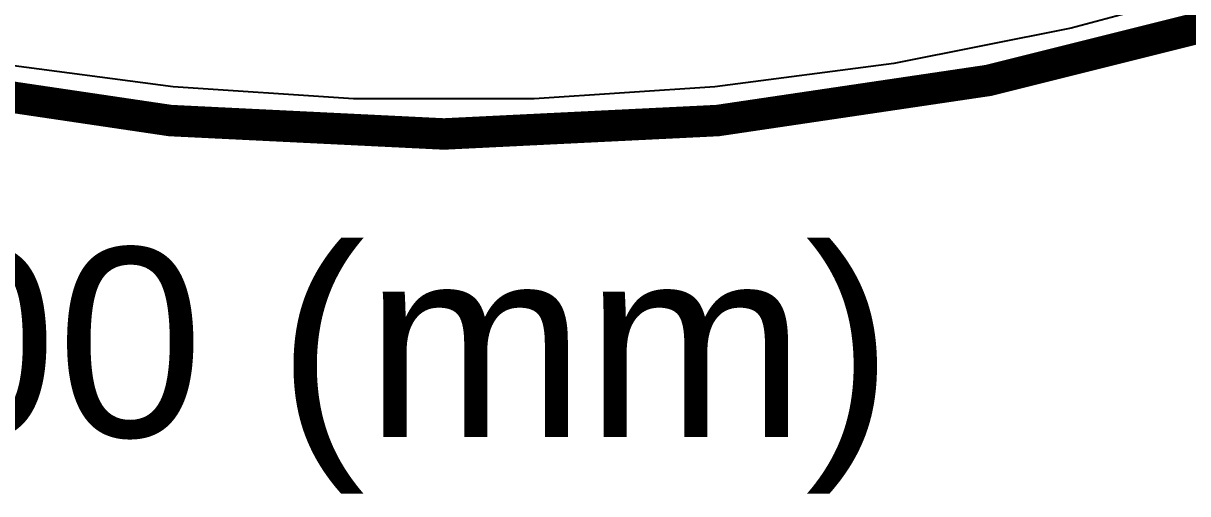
# Model space of a CAD drawing. Header units: inches. Extents: x -8 to 384, y -12 to 64.
# Drawn here: x 11.65 to 21.03, y -12.04 to -8.25 of the extents above; entities that cross this region are included whole.
import ezdxf

# ---------------------------------------------------------------- set-up
doc = ezdxf.new("R2010")
doc.units = ezdxf.units.IN
for name, color, linetype in [('Board_outline', 216, 'Continuous'), ('Bottom Layer', 5, 'Continuous'), ('Dimension', 6, 'Continuous'), ('Top Layer', 1, 'Continuous')]:
    doc.layers.add(name, color=color, linetype=linetype)
doc.styles.add('Arial', font='', dxfattribs={"height": 0.2})
doc.styles.get('Arial').set_extended_font_data('Arial')

msp = doc.modelspace()

# ---------------------------------------------------------------- linework, layer by layer
at = {"layer": 'Board_outline'}
msp.add_lwpolyline([(37.5368, 13.3604, 0.254, 0.254, 1), (-7.4632, 13.3604, 0.254, 0.254, 1)], format="xyseb", close=True, dxfattribs=at)
at = {"layer": 'Bottom Layer'}
for p, q in [((21.4965, -7.9089), (20.0899, -8.2858)), ((20.0899, -8.2858), (18.6617, -8.5699)), ((12.8556, -8.76), (11.4119, -8.5699)), ((18.6617, -8.5699), (17.218, -8.76)), ((14.3087, -8.8552), (12.8556, -8.76)), ((17.218, -8.76), (15.7649, -8.8552)), ((15.7649, -8.8552), (14.3087, -8.8552))]:
    msp.add_line(p, q, dxfattribs=at)
at = {"layer": 'Top Layer'}
for p, q in [((21.4965, -7.9089), (20.0899, -8.2858)), ((20.0899, -8.2858), (18.6617, -8.5699)), ((12.8556, -8.76), (11.4119, -8.5699)), ((18.6617, -8.5699), (17.218, -8.76)), ((14.3087, -8.8552), (12.8556, -8.76)), ((17.218, -8.76), (15.7649, -8.8552)), ((15.7649, -8.8552), (14.3087, -8.8552))]:
    msp.add_line(p, q, dxfattribs=at)

# ---------------------------------------------------------------- texts
at = {"layer": 'Dimension', "style": 'Arial'}
msp.add_text('45.00 (mm)', height=1.524, dxfattribs=at).set_placement((7.7746, -11.5822))

doc.saveas('drawing.dxf')
